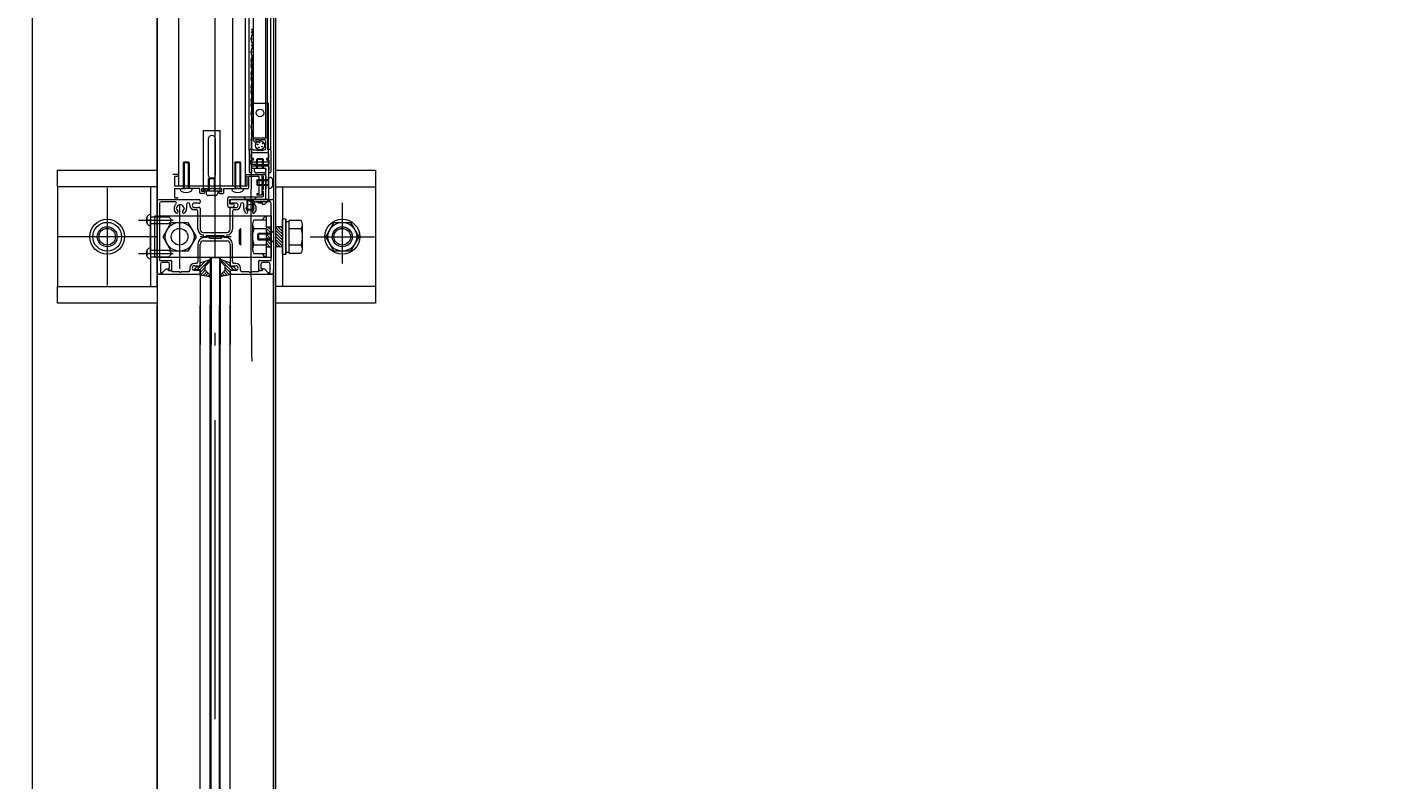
# Model space of a CAD drawing. Header units: millimetres. Extents: x -13466 to 37833, y -11727 to 34084.
# Drawn here: x 6069 to 6891, y 12111 to 12564 of the extents above; entities that cross this region are included whole.
import ezdxf

# ---------------------------------------------------------------- set-up
doc = ezdxf.new("R2010")
doc.units = ezdxf.units.MM
doc.header["$LTSCALE"] = 30
doc.header["$PDSIZE"] = 300
doc.linetypes.add('SXF_一点短鎖線', pattern=[9.25, 6, -1.5, 0.25, -1.5])
for name, color, linetype, lineweight in [('D-BMK', 2, 'SXF_一点短鎖線', 13), ('D-STR-DIM', 7, 'Continuous', 13), ('D-STR-STR1', 2, 'Continuous', 13)]:
    doc.layers.add(name, color=color, linetype=linetype, lineweight=lineweight)
doc.styles.add('MS ゴシック', font='MS Gothic.ttf')
doc.dimstyles.new('DIM-30-F', dxfattribs={"dimscale": 30, "dimtxt": 3.5, "dimasz": 2.5, "dimexe": 0, "dimexo": 2, "dimgap": 0.8, "dimtad": 1, "dimdec": 0, "dimzin": 0, "dimdsep": 46, "dimtxsty": 'MS ゴシック', "dimblk": 'OPEN', "dimcen": 0.1, "dimaunit": 1, "dimadec": 4, "dimazin": 0, "dimtfac": 1, "dimtdec": 0, "dimtmove": 2, "dimatfit": 3, "dimldrblk": 'OPEN', "dimfxl": 1, "dimtolj": 1, "dimtzin": 0, "dimlwd": -1, "dimlwe": -1, "dimarcsym": 2})

# ---------------------------------------------------------------- blocks, each defined once
blk = doc.blocks.new('_Open')
at = {"color": 0, "linetype": 'ByBlock', "lineweight": -2}
for p, q in [((-1, 0.167), (0, 0)), ((-1, -0.167), (0, 0)), ((0, 0), (-1, 0))]:
    blk.add_line(p, q, dxfattribs=at)
blk = doc.blocks.new('*D19')
at = {"layer": 'D-STR-DIM', "color": 0, "transparency": 16777216}
for p, q in [((9666.31, 12498.01), (9666.31, 12587.01)), ((9741.31, 12587.01), (9991.31, 12587.01)), ((10066.31, 12498.01), (10066.31, 12587.01))]:
    blk.add_line(p, q, dxfattribs=at)
at = {"layer": 'Defpoints', "color": 0, "transparency": 16777216}
for p in [(10066.31, 12587.01), (9666.31, 12438.01), (10066.31, 12438.01)]:
    blk.add_point(p, dxfattribs=at)
at = {"layer": 'D-STR-DIM', "color": 0, "transparency": 16777216, "xscale": 75, "yscale": 75, "zscale": 75, "rotation": 180}
blk.add_blockref('_Open', (9666.31, 12587.01), dxfattribs=at)
at = {"layer": 'D-STR-DIM', "color": 0, "transparency": 16777216, "xscale": 75, "yscale": 75, "zscale": 75}
blk.add_blockref('_Open', (10066.31, 12587.01), dxfattribs=at)
at = {"layer": 'D-STR-DIM', "color": 0, "transparency": 16777216, "insert": (9866.31, 12663.51), "char_height": 105, "width": 28854.7969, "attachment_point": 5, "style": 'MS ゴシック'}
blk.add_mtext('\\A1;400', dxfattribs=at)
blk = doc.blocks.new('*D20')
at = {"layer": 'D-STR-DIM', "color": 0, "transparency": 16777216}
for p, q in [((8743.3, 12827.45), (8769.9, 12881.24)), ((8837.13, 12848), (9599.08, 12471.25)), ((9692.9, 12491.8), (9666.31, 12438.01))]:
    blk.add_line(p, q, dxfattribs=at)
at = {"layer": 'Defpoints', "color": 0, "transparency": 16777216}
for p in [(8769.9, 12881.24), (9666.31, 12438.01), (9666.31, 12438.01)]:
    blk.add_point(p, dxfattribs=at)
at = {"layer": 'D-STR-DIM', "color": 0, "transparency": 16777216, "xscale": 75, "yscale": 75, "zscale": 75}
for p, rotation in [((8769.9, 12881.24), 153.6900675261025), ((9666.31, 12438.01), 333.6900675261025)]:
    blk.add_blockref('_Open', p, dxfattribs=dict(at, rotation=rotation))
at = {"layer": 'D-STR-DIM', "color": 0, "transparency": 16777216, "insert": (9252.01, 12728.2), "char_height": 105, "width": 46998.7126, "attachment_point": 5, "rotation": 333.69007, "style": 'MS ゴシック'}
blk.add_mtext('\\A1;R1000', dxfattribs=at)
blk = doc.blocks.new('*D44')
at = {"layer": 'D-STR-DIM', "color": 0, "transparency": 16777216}
for p, q in [((5908.26, 5273.45), (6336.04, 5273.45)), ((6336.04, 4698.45), (6336.04, 5198.45)), ((5908.26, 4623.45), (6336.04, 4623.45))]:
    blk.add_line(p, q, dxfattribs=at)
at = {"layer": 'Defpoints', "color": 0, "transparency": 16777216}
for p in [(5848.26, 5273.45), (6336.04, 5273.45), (5848.26, 4623.45)]:
    blk.add_point(p, dxfattribs=at)
at = {"layer": 'D-STR-DIM', "color": 0, "transparency": 16777216, "xscale": 75, "yscale": 75, "zscale": 75}
for p, rotation in [((6336.04, 5273.45), 90), ((6336.04, 4623.45), 270)]:
    blk.add_blockref('_Open', p, dxfattribs=dict(at, rotation=rotation))
at = {"layer": 'D-STR-DIM', "color": 0, "transparency": 16777216, "insert": (6259.54, 4948.45), "char_height": 105, "width": 22788, "attachment_point": 5, "rotation": 90, "style": 'MS ゴシック'}
blk.add_mtext('\\A1;65', dxfattribs=at)

msp = doc.modelspace()

# ---------------------------------------------------------------- linework, layer by layer
at = {"layer": 'D-BMK', "linetype": 'SXF_一点短鎖線', "lineweight": 9}
msp.add_line((6182.306, 10482.586), (6182.306, 14994.638), dxfattribs=at)
at = {"layer": 'D-STR-STR1', "linetype": 'Continuous'}
for p, q in [((6072.308, 11528.012), (6072.307, 14248.012)), ((6147.306, 14143.012), (6147.306, 11633.013)), ((6217.306, 14143.012), (6217.306, 11633.013)), ((6218.808, 11689.512), (6218.808, 14088.011)), ((6147.306, 12460.212), (6147.306, 13316.941)), ((6160.306, 13308.754), (6160.306, 12468.512)), ((6192.806, 13308.754), (6192.806, 12468.512)), ((6200.306, 13308.754), (6200.306, 12468.512)), ((6202.806, 12490.012), (6202.806, 13287.254)), ((6205.306, 12496.333), (6205.306, 13281.004)), ((6213.806, 12497.012), (6213.806, 13280.254)), ((6215.806, 12490.012), (6215.806, 13287.254)), ((6212.806, 12497.512), (6212.806, 13258.754)), ((6204.306, 12483.112), (6204.306, 12518.512)), ((6204.306, 12518.512), (6214.306, 12518.512)), ((6214.306, 12483.112), (6214.306, 12518.512)), ((6175.306, 12502.012), (6185.306, 12502.012)), ((6175.306, 12465.412), (6175.306, 12502.012)), ((6185.306, 12465.412), (6185.306, 12502.012)), ((6178.056, 12496.762), (6178.056, 12475.262)), ((6182.556, 12475.262), (6182.556, 12496.762)), ((6204.806, 12490.512), (6203.306, 12490.512)), ((6205.306, 12490.312), (6204.806, 12490.512)), ((6205.306, 12490.312), (6207.306, 12490.312)), ((6206.556, 12497.512), (6213.306, 12497.512)), ((6206.556, 12495.012), (6207.008, 12495.012)), ((6206.606, 12496.512), (6207.008, 12495.012)), ((6206.606, 12496.512), (6208.806, 12496.512)), ((6207.306, 12490.312), (6207.806, 12489.812)), ((6207.806, 12489.812), (6208.306, 12490.312)), ((6208.306, 12490.312), (6208.806, 12489.812)), ((6209.306, 12495.812), (6208.806, 12496.512)), ((6208.806, 12489.812), (6209.306, 12490.312)), ((6209.806, 12496.512), (6209.306, 12495.812)), ((6209.306, 12490.312), (6209.806, 12489.812)), ((6209.806, 12496.512), (6211.806, 12496.512)), ((6209.806, 12489.812), (6210.306, 12490.312)), ((6210.306, 12490.312), (6210.806, 12489.812)), ((6210.806, 12489.812), (6211.306, 12490.312)), ((6211.306, 12490.312), (6211.806, 12490.312)), ((6212.106, 12493.012), (6212.806, 12493.512)), ((6212.806, 12492.512), (6212.106, 12493.012)), ((6212.806, 12493.512), (6212.806, 12495.512)), ((6212.806, 12491.342), (6212.806, 12492.512)), ((6213.806, 12497.012), (6213.806, 12490.512)), ((6215.306, 12490.512), (6213.806, 12490.512)), ((6217.306, 12492.537), (6217.306, 12492.561)), ((6217.306, 12492.537), (6217.306, 12492.561)), ((6163.056, 12482.512), (6163.556, 12483.012)), ((6166.556, 12482.512), (6163.056, 12482.512)), ((6163.056, 12482.512), (6163.056, 12467.012)), ((6163.556, 12483.012), (6166.056, 12483.012)), ((6163.556, 12483.012), (6163.556, 12467.012)), ((6166.056, 12483.012), (6166.556, 12482.512)), ((6166.056, 12483.012), (6166.056, 12467.012)), ((6166.556, 12482.512), (6166.556, 12467.012)), ((6194.056, 12482.512), (6194.556, 12483.012)), ((6197.556, 12482.512), (6194.056, 12482.512)), ((6194.056, 12482.512), (6194.056, 12467.012)), ((6194.556, 12483.012), (6197.056, 12483.012)), ((6194.556, 12483.012), (6194.556, 12467.012)), ((6197.056, 12483.012), (6197.556, 12482.512)), ((6197.056, 12483.012), (6197.056, 12467.012)), ((6197.556, 12482.512), (6197.556, 12467.012)), ((6202.806, 12490.012), (6202.806, 12477.012)), ((6203.806, 12481.512), (6203.806, 12484.012)), ((6205.306, 12484.012), (6203.806, 12484.012)), ((6204.006, 12485.012), (6204.006, 12487.812)), ((6205.306, 12485.012), (6204.006, 12485.012)), ((6204.306, 12481.512), (6204.306, 12483.112)), ((6204.306, 12483.112), (6214.306, 12483.112)), ((6205.006, 12488.812), (6213.606, 12488.812)), ((6205.306, 12484.012), (6205.306, 12485.012)), ((6207.806, 12485.012), (6207.306, 12484.512)), ((6207.306, 12479.012), (6207.306, 12484.512)), ((6211.306, 12484.512), (6207.306, 12484.512)), ((6207.806, 12485.012), (6210.806, 12485.012)), ((6207.806, 12479.012), (6207.806, 12485.012)), ((6210.806, 12479.012), (6210.806, 12485.012)), ((6211.306, 12484.512), (6210.806, 12485.012)), ((6211.306, 12479.012), (6211.306, 12484.512)), ((6214.606, 12485.012), (6213.306, 12485.012)), ((6213.306, 12484.012), (6213.306, 12485.012)), ((6214.806, 12484.012), (6213.306, 12484.012)), ((6214.306, 12481.512), (6214.306, 12483.112)), ((6214.606, 12485.012), (6214.606, 12487.812)), ((6214.806, 12481.512), (6214.806, 12484.012)), ((6215.806, 12490.012), (6215.806, 12477.012)), ((6147.306, 12481.422), (6147.306, 12481.381)), ((6159.806, 12475.512), (6156.806, 12475.512)), ((6158.006, 12468.512), (6158.006, 12474.512)), ((6158.006, 12474.512), (6159.806, 12474.512)), ((6200.806, 12475.512), (6210.306, 12475.512)), ((6200.806, 12474.512), (6201.306, 12474.512)), ((6201.306, 12474.512), (6201.306, 12468.512)), ((6208.806, 12474.312), (6202.506, 12474.312)), ((6202.506, 12467.512), (6202.506, 12474.312)), ((6204.306, 12476.512), (6203.306, 12476.512)), ((6206.806, 12481.512), (6203.806, 12481.512)), ((6206.806, 12480.512), (6204.006, 12480.512)), ((6204.006, 12480.512), (6204.006, 12478.012)), ((6204.306, 12478.012), (6204.006, 12478.012)), ((6204.306, 12479.012), (6204.306, 12480.512)), ((6212.806, 12479.012), (6204.306, 12479.012)), ((6204.306, 12476.512), (6204.306, 12478.012)), ((6205.806, 12479.012), (6205.806, 12477.912)), ((6212.806, 12479.012), (6205.806, 12479.012)), ((6206.806, 12480.512), (6206.806, 12481.512)), ((6206.806, 12481.512), (6211.806, 12481.512)), ((6211.806, 12480.512), (6206.806, 12480.512)), ((6211.306, 12476.412), (6207.306, 12476.412)), ((6208.806, 12464.012), (6208.806, 12474.312)), ((6210.306, 12475.512), (6212.806, 12475.512)), ((6210.306, 12475.012), (6210.306, 12475.512)), ((6210.306, 12475.512), (6210.306, 12463.012)), ((6210.806, 12474.512), (6211.306, 12474.512)), ((6211.306, 12466.512), (6211.306, 12474.512)), ((6211.806, 12481.512), (6211.806, 12480.512)), ((6211.806, 12481.512), (6214.806, 12481.512)), ((6214.606, 12480.512), (6211.806, 12480.512)), ((6212.806, 12460.512), (6212.806, 12479.012)), ((6212.806, 12479.012), (6212.806, 12477.912)), ((6212.806, 12470.812), (6212.806, 12475.512)), ((6212.806, 12474.512), (6212.806, 12466.512)), ((6214.306, 12480.512), (6214.306, 12478.012)), ((6214.306, 12478.012), (6214.306, 12476.512)), ((6214.606, 12478.012), (6214.306, 12478.012)), ((6214.306, 12476.512), (6214.306, 12460.512)), ((6215.306, 12476.512), (6214.306, 12476.512)), ((6214.306, 12473.762), (6215.406, 12473.762)), ((6214.306, 12467.262), (6214.306, 12473.762)), ((6214.606, 12480.512), (6214.606, 12478.012)), ((6201.306, 12468.512), (6158.006, 12468.512)), ((6158.006, 12467.012), (6164.506, 12467.012)), ((6158.006, 12461.512), (6158.006, 12467.012)), ((6161.306, 12467.012), (6161.306, 12466.298)), ((6173.106, 12467.012), (6165.106, 12467.012)), ((6168.306, 12467.012), (6168.306, 12466.298)), ((6173.106, 12464.512), (6173.106, 12467.012)), ((6174.306, 12465.212), (6174.306, 12467.012)), ((6174.306, 12467.012), (6180.006, 12467.012)), ((6175.306, 12465.412), (6175.306, 12467.012)), ((6176.992, 12465.412), (6175.392, 12467.012)), ((6178.406, 12465.412), (6176.806, 12467.012)), ((6178.806, 12473.412), (6178.306, 12472.912)), ((6182.306, 12472.912), (6178.306, 12472.912)), ((6178.306, 12465.412), (6178.306, 12472.912)), ((6178.806, 12473.412), (6181.806, 12473.412)), ((6178.806, 12465.412), (6178.806, 12473.412)), ((6180.606, 12467.012), (6186.306, 12467.012)), ((6181.806, 12465.412), (6181.806, 12473.412)), ((6182.306, 12472.912), (6181.806, 12473.412)), ((6182.306, 12465.412), (6182.306, 12472.912)), ((6185.306, 12465.412), (6185.306, 12467.012)), ((6186.306, 12465.212), (6186.306, 12467.012)), ((6187.506, 12464.512), (6187.506, 12467.012)), ((6187.506, 12467.012), (6195.506, 12467.012)), ((6192.306, 12467.012), (6192.306, 12466.298)), ((6196.106, 12467.012), (6202.006, 12467.012)), ((6199.306, 12467.012), (6199.306, 12466.298)), ((6207.306, 12471.762), (6207.806, 12472.262)), ((6214.306, 12471.762), (6207.306, 12471.762)), ((6207.306, 12471.762), (6207.306, 12469.262)), ((6214.306, 12469.262), (6207.306, 12469.262)), ((6207.806, 12468.762), (6207.306, 12469.262)), ((6214.306, 12472.262), (6207.806, 12472.262)), ((6207.806, 12468.762), (6207.806, 12472.262)), ((6214.306, 12468.762), (6207.806, 12468.762)), ((6211.306, 12466.512), (6210.806, 12466.512)), ((6212.806, 12460.512), (6212.806, 12470.212)), ((6214.306, 12467.262), (6215.406, 12467.262)), ((6216.906, 12468.762), (6216.906, 12472.262)), ((6147.306, 12460.212), (6147.306, 12461.023)), ((6147.306, 12415.812), (6147.306, 12460.212)), ((6147.306, 12418.012), (6147.306, 12458.012)), ((6147.606, 12460.512), (6172.506, 12460.512)), ((6148.706, 12458.112), (6148.706, 12423.712)), ((6158.174, 12459.112), (6149.706, 12459.112)), ((6158.006, 12461.512), (6159.306, 12461.512)), ((6161.306, 12457.512), (6160.806, 12457.206)), ((6160.906, 12457.351), (6160.906, 12418.674)), ((6161.806, 12457.206), (6161.306, 12457.512)), ((6165.056, 12457.487), (6165.056, 12455.012)), ((6167.106, 12456.912), (6167.106, 12457.487)), ((6172.306, 12458.312), (6169.906, 12458.312)), ((6172.306, 12458.112), (6172.306, 12458.312)), ((6172.506, 12458.112), (6172.306, 12458.112)), ((6173.306, 12459.712), (6173.306, 12458.912)), ((6175.506, 12464.012), (6173.606, 12464.012)), ((6175.506, 12465.212), (6174.306, 12465.212)), ((6185.306, 12465.412), (6175.306, 12465.412)), ((6176.806, 12465.412), (6176.806, 12464.312)), ((6183.806, 12465.412), (6176.806, 12465.412)), ((6183.806, 12465.412), (6176.806, 12465.412)), ((6182.306, 12462.812), (6178.306, 12462.812)), ((6183.806, 12465.412), (6183.806, 12464.312)), ((6185.106, 12465.212), (6186.306, 12465.212)), ((6185.106, 12464.012), (6187.006, 12464.012)), ((6189.906, 12456.412), (6189.906, 12461.512)), ((6190.406, 12462.012), (6205.506, 12462.012)), ((6191.106, 12457.912), (6191.106, 12460.512)), ((6191.106, 12460.512), (6212.806, 12460.512)), ((6191.106, 12457.912), (6192.906, 12457.912)), ((6191.306, 12458.912), (6191.306, 12459.712)), ((6214.206, 12460.512), (6192.106, 12460.512)), ((6192.106, 12460.512), (6217.006, 12460.512)), ((6192.306, 12458.112), (6192.106, 12458.112)), ((6194.706, 12458.312), (6192.306, 12458.312)), ((6192.306, 12458.312), (6192.306, 12458.112)), ((6197.506, 12457.487), (6197.506, 12456.912)), ((6201.306, 12460.012), (6199.306, 12462.012)), ((6199.306, 12462.012), (6207.306, 12462.012)), ((6199.556, 12455.012), (6199.556, 12457.487)), ((6201.306, 12460.012), (6201.306, 12454.512)), ((6201.306, 12460.012), (6205.306, 12460.012)), ((6201.806, 12460.012), (6201.806, 12454.012)), ((6203.306, 12457.512), (6202.806, 12457.206)), ((6203.806, 12457.206), (6203.306, 12457.512)), ((6203.765, 12459.112), (6208.206, 12459.112)), ((6204.806, 12460.012), (6204.806, 12454.012)), ((6205.306, 12460.012), (6207.306, 12462.012)), ((6205.306, 12460.012), (6205.306, 12454.512)), ((6206.106, 12462.012), (6210.806, 12462.012)), ((6214.906, 12459.112), (6206.439, 12459.112)), ((6207.806, 12464.012), (6208.806, 12464.012)), ((6210.306, 12463.012), (6207.806, 12463.012)), ((6208.206, 12459.112), (6208.206, 12458.512)), ((6208.206, 12458.512), (6210.506, 12458.512)), ((6210.506, 12458.512), (6210.506, 12457.612)), ((6210.506, 12457.612), (6212.106, 12457.612)), ((6210.806, 12465.512), (6211.306, 12465.512)), ((6211.306, 12462.512), (6211.306, 12465.512)), ((6212.106, 12457.612), (6214.206, 12459.712)), ((6214.206, 12459.712), (6214.206, 12460.512)), ((6214.306, 12459.512), (6214.306, 12460.512)), ((6215.306, 12459.512), (6214.306, 12459.512)), ((6215.906, 12423.712), (6215.906, 12458.112)), ((6217.306, 12460.212), (6217.306, 12460.512)), ((6217.306, 12460.212), (6217.306, 12415.812)), ((6145.906, 12450.512), (6215.906, 12450.512)), ((6145.906, 12425.512), (6145.906, 12450.512)), ((6156.306, 12448.012), (6154.306, 12450.012)), ((6159.113, 12455.512), (6158.806, 12455.012)), ((6158.806, 12455.012), (6159.113, 12454.512)), ((6163.806, 12455.012), (6163.5, 12455.512)), ((6163.5, 12454.512), (6163.806, 12455.012)), ((6169.906, 12455.512), (6172.306, 12455.512)), ((6171.106, 12454.112), (6169.906, 12454.112)), ((6171.906, 12442.512), (6171.906, 12453.312)), ((6172.306, 12455.512), (6172.306, 12455.712)), ((6172.306, 12455.712), (6172.506, 12455.712)), ((6173.306, 12454.912), (6173.306, 12442.512)), ((6190.406, 12455.912), (6192.906, 12455.912)), ((6191.306, 12442.512), (6191.306, 12454.912)), ((6192.106, 12455.712), (6192.306, 12455.712)), ((6192.306, 12455.712), (6192.306, 12455.512)), ((6192.306, 12455.512), (6194.706, 12455.512)), ((6192.706, 12453.312), (6192.706, 12442.512)), ((6194.706, 12454.112), (6193.506, 12454.112)), ((6201.113, 12455.512), (6200.806, 12455.012)), ((6200.806, 12455.012), (6201.113, 12454.512)), ((6201.306, 12454.512), (6201.806, 12454.012)), ((6201.306, 12454.512), (6205.306, 12454.512)), ((6204.806, 12454.012), (6201.806, 12454.012)), ((6204.806, 12454.012), (6205.306, 12454.512)), ((6205.806, 12455.012), (6205.5, 12455.512)), ((6205.5, 12454.512), (6205.806, 12455.012)), ((6212.906, 12450.512), (6212.906, 12425.512)), ((6215.906, 12450.512), (6215.906, 12425.512)), ((6150.906, 12438.012), (6155.906, 12446.673)), ((6156.306, 12448.012), (6154.306, 12446.012)), ((6155.906, 12446.673), (6165.906, 12446.673)), ((6165.906, 12446.673), (6170.906, 12438.012)), ((6197.806, 12443.012), (6196.806, 12442.012)), ((6196.806, 12442.012), (6196.806, 12434.012)), ((6197.806, 12433.012), (6197.806, 12443.012)), ((6204.781, 12445.512), (6204.781, 12430.512)), ((6212.906, 12448.012), (6205.639, 12448.012)), ((6205.639, 12443.012), (6212.906, 12443.012)), ((6212.906, 12448.012), (6212.906, 12428.012)), ((6212.906, 12444.012), (6215.906, 12444.012)), ((6212.906, 12443.198), (6215.906, 12440.198)), ((6212.906, 12441.43), (6215.906, 12438.43)), ((6213.86, 12444.012), (6215.906, 12441.966)), ((6215.628, 12444.012), (6215.906, 12443.734)), ((6217.306, 12441.512), (6215.806, 12440.012)), ((6217.306, 12441.512), (6217.306, 12434.512)), ((6155.906, 12429.352), (6150.906, 12438.012)), ((6170.906, 12438.012), (6165.906, 12429.352)), ((6171.906, 12433.512), (6171.906, 12422.912)), ((6173.306, 12421.112), (6173.306, 12433.512)), ((6173.306, 12421.112), (6173.306, 12433.512)), ((6191.96, 12438.012), (6173.309, 12438.012)), ((6175.306, 12440.512), (6181.848, 12440.512)), ((6175.306, 12437.512), (6175.306, 12439.112)), ((6176.806, 12437.512), (6175.306, 12437.512)), ((6175.306, 12435.512), (6181.848, 12435.512)), ((6177.306, 12437.512), (6175.906, 12437.512)), ((6182.306, 12438.512), (6176.806, 12438.512)), ((6176.806, 12438.512), (6176.806, 12437.512)), ((6178.806, 12437.812), (6177.306, 12437.812)), ((6177.306, 12437.812), (6177.306, 12437.512)), ((6178.806, 12436.912), (6178.806, 12437.812)), ((6185.806, 12436.912), (6178.806, 12436.912)), ((6187.806, 12438.512), (6182.306, 12438.512)), ((6182.765, 12440.512), (6189.306, 12440.512)), ((6182.765, 12435.512), (6189.306, 12435.512)), ((6187.306, 12437.812), (6185.806, 12437.812)), ((6185.806, 12437.812), (6185.806, 12436.912)), ((6187.306, 12437.512), (6187.306, 12437.812)), ((6188.706, 12437.512), (6187.306, 12437.512)), ((6187.806, 12437.512), (6187.806, 12438.512)), ((6189.306, 12437.512), (6187.806, 12437.512)), ((6189.306, 12439.112), (6189.306, 12437.512)), ((6191.306, 12433.512), (6191.306, 12421.112)), ((6191.306, 12433.512), (6191.306, 12421.112)), ((6192.706, 12422.912), (6192.706, 12433.512)), ((6196.806, 12434.012), (6197.806, 12433.012)), ((6212.906, 12433.012), (6205.639, 12433.012)), ((6207.806, 12439.512), (6207.806, 12436.512)), ((6215.806, 12439.512), (6207.806, 12439.512)), ((6215.806, 12436.512), (6207.806, 12436.512)), ((6208.409, 12440.012), (6207.909, 12439.512)), ((6207.909, 12436.512), (6208.409, 12436.012)), ((6208.306, 12440.012), (6208.306, 12436.012)), ((6215.806, 12440.012), (6208.409, 12440.012)), ((6215.806, 12436.012), (6208.409, 12436.012)), ((6215.906, 12440.012), (6212.906, 12440.012)), ((6212.906, 12439.663), (6214.557, 12438.012)), ((6212.906, 12437.895), (6215.906, 12434.895)), ((6212.906, 12436.127), (6215.906, 12433.127)), ((6215.906, 12436.012), (6212.906, 12436.012)), ((6212.906, 12434.359), (6215.253, 12432.012)), ((6214.557, 12438.012), (6215.906, 12436.663)), ((6215.806, 12440.012), (6215.806, 12436.012)), ((6217.306, 12434.512), (6215.806, 12436.012)), ((6215.906, 12425.512), (6145.906, 12425.512)), ((6156.306, 12428.012), (6154.306, 12430.012)), ((6156.306, 12428.012), (6154.306, 12426.012)), ((6165.906, 12429.352), (6155.906, 12429.352)), ((6179.306, 12425.512), (6185.306, 12425.512)), ((6179.306, 12425.512), (6179.306, 12373.207)), ((6179.806, 12425.512), (6179.806, 12373.207)), ((6184.806, 12425.512), (6184.806, 12373.207)), ((6185.306, 12425.512), (6185.306, 12373.207)), ((6205.639, 12428.012), (6212.906, 12428.012)), ((6212.906, 12432.591), (6213.486, 12432.012)), ((6212.906, 12432.012), (6215.906, 12432.012)), ((6148.706, 12423.712), (6155.706, 12423.712)), ((6149.306, 12421.512), (6149.306, 12416.512)), ((6149.306, 12416.512), (6150.306, 12416.512)), ((6153.806, 12422.512), (6150.306, 12422.512)), ((6150.306, 12416.512), (6150.306, 12415.512)), ((6152.506, 12418.412), (6150.406, 12416.312)), ((6150.406, 12416.312), (6150.406, 12415.512)), ((6154.106, 12418.412), (6152.506, 12418.412)), ((6154.106, 12417.512), (6154.106, 12418.412)), ((6156.406, 12417.512), (6154.106, 12417.512)), ((6154.306, 12417.612), (6154.306, 12419.112)), ((6154.306, 12419.112), (6154.806, 12419.112)), ((6155.706, 12417.612), (6154.306, 12417.612)), ((6154.806, 12419.112), (6154.806, 12421.512)), ((6156.006, 12423.412), (6156.006, 12417.912)), ((6156.406, 12416.912), (6156.406, 12417.512)), ((6160.848, 12416.912), (6156.406, 12416.912)), ((6166.106, 12416.912), (6161.765, 12416.912)), ((6167.106, 12419.112), (6167.106, 12417.912)), ((6169.498, 12418.069), (6171.256, 12419.827)), ((6173.306, 12418.062), (6169.507, 12418.062)), ((6170.906, 12421.912), (6169.906, 12421.912)), ((6169.906, 12420.512), (6172.306, 12420.512)), ((6169.906, 12420.512), (6172.306, 12420.512)), ((6172.306, 12417.712), (6169.906, 12417.712)), ((6172.306, 12417.712), (6169.906, 12417.712)), ((6170.623, 12419.827), (6173.306, 12419.827)), ((6171.259, 12418.062), (6173.024, 12419.827)), ((6172.306, 12420.512), (6172.306, 12420.312)), ((6172.306, 12420.512), (6172.306, 12420.312)), ((6172.306, 12420.312), (6172.506, 12420.312)), ((6172.306, 12420.312), (6172.506, 12420.312)), ((6172.506, 12417.912), (6172.306, 12417.912)), ((6172.306, 12417.912), (6172.306, 12417.712)), ((6172.506, 12417.912), (6172.306, 12417.912)), ((6172.306, 12417.912), (6172.306, 12417.712)), ((6173.027, 12418.062), (6179, 12424.035)), ((6173.306, 12422.308), (6178.652, 12424.049)), ((6173.306, 12420.109), (6176.567, 12423.37)), ((6173.306, 12421.877), (6173.946, 12422.516)), ((6173.306, 12419.827), (6173.306, 12422.308)), ((6173.306, 12416.574), (6176.306, 12419.574)), ((6173.306, 12418.062), (6173.306, 12415.512)), ((6173.306, 12416.312), (6173.306, 12417.112)), ((6173.306, 12416.312), (6173.306, 12417.112)), ((6173.306, 12416.312), (6173.306, 12373.207)), ((6174.013, 12415.512), (6176.324, 12417.823)), ((6175.781, 12415.512), (6177.175, 12416.907)), ((6176.306, 12417.953), (6176.306, 12420.172)), ((6179.306, 12423.262), (6176.46, 12420.533)), ((6179.306, 12414.862), (6176.46, 12417.592)), ((6179.306, 12423.574), (6179.306, 12423.262)), ((6185.306, 12423.574), (6185.306, 12423.262)), ((6185.306, 12423.262), (6188.153, 12420.533)), ((6185.306, 12414.862), (6188.153, 12417.592)), ((6191.586, 12418.062), (6185.613, 12424.035)), ((6191.306, 12422.308), (6185.961, 12424.049)), ((6188.832, 12415.512), (6187.438, 12416.907)), ((6191.306, 12420.109), (6188.046, 12423.37)), ((6190.6, 12415.512), (6188.289, 12417.823)), ((6188.306, 12417.953), (6188.306, 12420.172)), ((6191.306, 12416.574), (6188.306, 12419.574)), ((6191.306, 12421.877), (6190.667, 12422.516)), ((6191.306, 12419.827), (6191.306, 12422.308)), ((6193.99, 12419.827), (6191.306, 12419.827)), ((6191.306, 12418.062), (6191.306, 12415.512)), ((6191.306, 12418.062), (6195.106, 12418.062)), ((6191.306, 12417.112), (6191.306, 12416.312)), ((6191.306, 12417.112), (6191.306, 12416.312)), ((6191.306, 12416.312), (6191.306, 12373.207)), ((6193.353, 12418.062), (6191.589, 12419.827)), ((6192.106, 12420.312), (6192.306, 12420.312)), ((6192.106, 12420.312), (6192.306, 12420.312)), ((6192.306, 12417.912), (6192.106, 12417.912)), ((6192.306, 12417.912), (6192.106, 12417.912)), ((6192.306, 12420.312), (6192.306, 12420.512)), ((6192.306, 12420.512), (6194.706, 12420.512)), ((6192.306, 12420.312), (6192.306, 12420.512)), ((6192.306, 12420.512), (6194.706, 12420.512)), ((6192.306, 12417.712), (6192.306, 12417.912)), ((6192.306, 12417.712), (6192.306, 12417.912)), ((6194.706, 12417.712), (6192.306, 12417.712)), ((6194.706, 12417.712), (6192.306, 12417.712)), ((6195.115, 12418.069), (6193.356, 12419.827)), ((6194.706, 12421.912), (6193.706, 12421.912)), ((6197.506, 12417.912), (6197.506, 12419.112)), ((6202.848, 12416.912), (6198.506, 12416.912)), ((6208.206, 12416.912), (6203.765, 12416.912)), ((6210.506, 12417.512), (6208.206, 12417.512)), ((6208.206, 12417.512), (6208.206, 12416.912)), ((6208.606, 12417.912), (6208.606, 12423.412)), ((6208.906, 12423.712), (6215.906, 12423.712)), ((6210.306, 12417.612), (6208.906, 12417.612)), ((6209.806, 12421.512), (6209.806, 12419.112)), ((6209.806, 12419.112), (6210.306, 12419.112)), ((6210.306, 12419.112), (6210.306, 12417.612)), ((6212.106, 12418.412), (6210.506, 12418.412)), ((6210.506, 12418.412), (6210.506, 12417.512)), ((6214.306, 12422.512), (6210.806, 12422.512)), ((6214.206, 12416.312), (6212.106, 12418.412)), ((6214.206, 12415.512), (6214.206, 12416.312)), ((6214.306, 12415.512), (6214.306, 12416.512)), ((6214.306, 12416.512), (6215.306, 12416.512)), ((6215.306, 12416.512), (6215.306, 12421.512)), ((6217.307, 12418.012), (6217.307, 11673.012)), ((6217.307, 11682.712), (6217.307, 12418.012)), ((6147.306, 12415.812), (6147.306, 12373.207)), ((6150.306, 12415.512), (6147.606, 12415.512)), ((6147.606, 12415.512), (6172.506, 12415.512)), ((6150.406, 12415.512), (6172.506, 12415.512)), ((6172.306, 12415.512), (6173.306, 12415.512)), ((6172.47, 12415.205), (6178.656, 12414.067)), ((6173.514, 12415.013), (6174.013, 12415.512)), ((6175.007, 12414.738), (6175.781, 12415.512)), ((6176.5, 12414.464), (6177.548, 12415.512)), ((6177.548, 12415.512), (6178.077, 12416.041)), ((6177.993, 12414.189), (6178.98, 12415.176)), ((6179.306, 12414.544), (6179.306, 12414.862)), ((6186.62, 12414.189), (6185.633, 12415.176)), ((6192.143, 12415.205), (6185.956, 12414.067)), ((6187.065, 12415.512), (6186.536, 12416.041)), ((6188.113, 12414.464), (6187.065, 12415.512)), ((6189.606, 12414.738), (6188.832, 12415.512)), ((6191.099, 12415.013), (6190.6, 12415.512)), ((6192.306, 12415.512), (6191.306, 12415.512)), ((6192.106, 12415.512), (6214.206, 12415.512)), ((6192.106, 12415.512), (6217.006, 12415.512)), ((6217.006, 12415.512), (6214.306, 12415.512)), ((6217.306, 12415.812), (6217.306, 12373.207)), ((6147.306, 12394.602), (6147.306, 12394.643)), ((6147.307, 11682.712), (6147.307, 12396.581)), ((6173.307, 11682.212), (6173.307, 12396.581)), ((6179.307, 11673.012), (6179.307, 12396.581)), ((6179.807, 11673.012), (6179.807, 12396.581)), ((6184.807, 11673.012), (6184.807, 12396.581)), ((6185.307, 11673.012), (6185.307, 12396.581)), ((6191.307, 11682.212), (6191.307, 12396.581)), ((6217.306, 12386.942), (6217.306, 12386.934)), ((6218.807, 11741.081), (6218.807, 12390.14)), ((6218.807, 11741.081), (6218.807, 12390.14)), ((6218.807, 11749.512), (6218.807, 12365.537))]:
    msp.add_line(p, q, dxfattribs=at)
at = {"layer": 'D-STR-STR1', "linetype": 'Continuous', "lineweight": 9}
for p, q in [((6087.306, 12468.012), (6087.306, 12478.012)), ((6087.306, 12478.012), (6147.306, 12478.012)), ((6147.306, 12478.012), (6147.306, 12398.012)), ((6218.806, 12468.012), (6218.806, 12478.012)), ((6218.806, 12478.012), (6278.806, 12478.012)), ((6278.806, 12478.012), (6278.806, 12468.012)), ((6147.306, 12468.012), (6087.306, 12468.012)), ((6087.306, 12468.012), (6087.306, 12408.012)), ((6117.306, 12467.351), (6117.306, 12408.674)), ((6143.306, 12468.012), (6143.306, 12408.012)), ((6147.306, 12408.012), (6147.306, 12468.012)), ((6218.806, 12468.012), (6278.806, 12468.012)), ((6218.806, 12408.012), (6218.806, 12468.012)), ((6222.806, 12468.012), (6222.806, 12408.012)), ((6278.806, 12468.012), (6278.806, 12408.012)), ((6147.306, 12460.212), (6147.306, 12415.812)), ((6258.806, 12458.504), (6258.806, 12421.88)), ((6143.306, 12451.512), (6143.306, 12444.512)), ((6143.306, 12451.012), (6143.306, 12445.012)), ((6143.306, 12450.012), (6154.306, 12450.012)), ((6156.306, 12448.012), (6154.306, 12450.012)), ((6136.198, 12448.012), (6156.985, 12448.012)), ((6143.306, 12427.512), (6143.306, 12448.512)), ((6143.306, 12446.012), (6154.306, 12446.012)), ((6156.306, 12448.012), (6154.306, 12446.012)), ((6222.806, 12444.012), (6218.806, 12444.012)), ((6218.806, 12443.486), (6219.28, 12443.012)), ((6218.806, 12441.718), (6222.512, 12438.012)), ((6219.28, 12443.012), (6220.28, 12442.012)), ((6220.048, 12444.012), (6221.048, 12443.012)), ((6220.28, 12442.012), (6222.806, 12439.486)), ((6221.048, 12443.012), (6222.048, 12442.012)), ((6221.816, 12444.012), (6222.806, 12443.021)), ((6222.048, 12442.012), (6222.806, 12441.254)), ((6224.806, 12448.512), (6222.806, 12448.512)), ((6222.806, 12427.512), (6222.806, 12448.512)), ((6224.806, 12427.512), (6224.806, 12448.512)), ((6224.806, 12448.512), (6224.806, 12427.512)), ((6224.806, 12428.212), (6224.806, 12447.812)), ((6224.806, 12447.212), (6226.806, 12447.212)), ((6224.806, 12428.812), (6224.806, 12447.212)), ((6234.074, 12447.812), (6226.806, 12447.812)), ((6226.806, 12428.212), (6226.806, 12447.812)), ((6226.806, 12443.012), (6234.074, 12443.012)), ((6234.931, 12430.512), (6234.931, 12445.512)), ((6248.806, 12438.012), (6253.806, 12446.673)), ((6253.806, 12446.673), (6263.806, 12446.673)), ((6263.806, 12446.673), (6268.806, 12438.012)), ((6136.645, 12438.012), (6087.968, 12438.012)), ((6147.306, 12438.012), (6089.979, 12438.012)), ((6218.806, 12439.95), (6220.744, 12438.012)), ((6218.806, 12438.183), (6218.977, 12438.012)), ((6218.806, 12436.415), (6221.209, 12434.012)), ((6218.806, 12434.647), (6219.441, 12434.012)), ((6218.806, 12432.879), (6219.673, 12432.012)), ((6218.977, 12438.012), (6222.806, 12434.183)), ((6219.441, 12434.012), (6220.441, 12433.012)), ((6220.441, 12433.012), (6221.441, 12432.012)), ((6220.744, 12438.012), (6222.806, 12435.95)), ((6221.209, 12434.012), (6222.209, 12433.012)), ((6222.209, 12433.012), (6222.806, 12432.415)), ((6222.512, 12438.012), (6222.806, 12437.718)), ((6234.074, 12433.012), (6226.806, 12433.012)), ((6239.468, 12438.012), (6278.145, 12438.012)), ((6253.806, 12429.352), (6248.806, 12438.012)), ((6268.806, 12438.012), (6263.806, 12429.352)), ((6136.198, 12428.012), (6156.985, 12428.012)), ((6143.306, 12431.512), (6143.306, 12424.512)), ((6143.306, 12431.012), (6143.306, 12425.012)), ((6143.306, 12430.012), (6154.306, 12430.012)), ((6143.306, 12426.012), (6154.306, 12426.012)), ((6156.306, 12428.012), (6154.306, 12430.012)), ((6156.306, 12428.012), (6154.306, 12426.012)), ((6222.806, 12432.012), (6218.806, 12432.012)), ((6222.806, 12427.512), (6224.806, 12427.512)), ((6224.806, 12428.812), (6226.806, 12428.812)), ((6226.806, 12428.212), (6234.074, 12428.212)), ((6263.806, 12429.352), (6253.806, 12429.352)), ((6087.306, 12408.012), (6147.306, 12408.012)), ((6087.306, 12398.012), (6087.306, 12408.012)), ((6278.806, 12408.012), (6218.806, 12408.012)), ((6218.806, 12398.012), (6218.806, 12408.012)), ((6278.806, 12408.012), (6278.806, 12398.012)), ((6147.306, 12398.012), (6087.306, 12398.012)), ((6278.806, 12398.012), (6218.806, 12398.012))]:
    msp.add_line(p, q, dxfattribs=at)
at = {"layer": 'D-STR-STR1', "linetype": 'Continuous'}
for centre, radius in [((6204.306, 12561.182), 0.2), ((6204.306, 12557.182), 0.2), ((6204.306, 12553.182), 0.2), ((6204.306, 12549.182), 0.2), ((6204.306, 12545.182), 0.2), ((6204.306, 12544.182), 0.2), ((6204.306, 12541.182), 0.2), ((6204.306, 12540.182), 0.2), ((6204.306, 12537.182), 0.2), ((6204.306, 12536.182), 0.2), ((6204.306, 12533.182), 0.2), ((6204.306, 12532.182), 0.2), ((6204.306, 12529.182), 0.2), ((6204.306, 12528.182), 0.2), ((6204.306, 12525.182), 0.2), ((6204.306, 12524.182), 0.2), ((6204.306, 12521.182), 0.2), ((6204.306, 12520.182), 0.2), ((6204.306, 12517.182), 0.2), ((6204.306, 12516.182), 0.2), ((6204.306, 12513.182), 0.2), ((6204.306, 12512.182), 0.2), ((6204.306, 12508.182), 0.2), ((6209.306, 12512.512), 2.25), ((6204.306, 12504.182), 0.2), ((6204.306, 12504.182), 0.2), ((6204.306, 12500.182), 0.2), ((6204.306, 12496.182), 0.2), ((6209.262, 12493.017), 2.75), ((6207.732, 12493.527), 0.2), ((6208.582, 12491.771), 0.2), ((6208.922, 12494.773), 0.2), ((6210.395, 12492.281), 0.2), ((6210.848, 12494.15), 0.2), ((6160.906, 12438.012), 8.66), ((6160.906, 12438.012), 5)]:
    msp.add_circle(centre, radius, dxfattribs=at)
at = {"layer": 'D-STR-STR1', "linetype": 'Continuous', "lineweight": 9}
for centre, radius in [((6117.306, 12438.012), 10.5), ((6117.306, 12438.012), 8.66), ((6117.306, 12438.012), 6), ((6117.306, 12438.012), 5), ((6258.806, 12438.012), 10.5), ((6258.806, 12438.012), 8.66), ((6258.806, 12438.012), 6), ((6258.806, 12438.012), 5)]:
    msp.add_circle(centre, radius, dxfattribs=at)
at = {"layer": 'D-STR-STR1', "linetype": 'Continuous'}
for centre, radius, start, end in [((6208.056, 12557.182), 4.25, 151.927513, 208.072487), ((6200.556, 12561.182), 4.25, 331.927513, 28.072487), ((6208.056, 12549.182), 4.25, 151.927513, 208.072487), ((6200.556, 12553.182), 4.25, 331.927513, 28.072487), ((6208.056, 12544.182), 4.25, 151.927513, 208.072487), ((6208.056, 12541.182), 4.25, 151.927513, 208.072487), ((6200.556, 12545.182), 4.25, 331.927513, 28.072487), ((6200.556, 12540.182), 4.25, 331.927513, 28.072487), ((6208.056, 12536.182), 4.25, 151.927513, 208.072487), ((6208.056, 12533.182), 4.25, 151.927513, 208.072487), ((6200.556, 12537.182), 4.25, 331.927513, 28.072487), ((6200.556, 12532.182), 4.25, 331.927513, 28.072487), ((6208.056, 12528.182), 4.25, 151.927513, 208.072487), ((6208.056, 12525.182), 4.25, 151.927513, 208.072487), ((6200.556, 12529.182), 4.25, 331.927513, 28.072487), ((6200.556, 12524.182), 4.25, 331.927513, 28.072487), ((6200.556, 12521.182), 4.25, 331.927513, 28.072487), ((6208.056, 12520.182), 4.25, 151.927513, 208.072487), ((6208.056, 12517.182), 4.25, 151.927513, 208.072487), ((12133.056, 12440.182), 5929.25, 179.2559094, 180.7440906), ((6200.556, 12516.182), 4.25, 331.927513, 28.072487), ((6200.556, 12513.182), 4.25, 331.927513, 28.072487), ((6208.056, 12512.182), 4.25, 151.927513, 208.072487), ((6200.556, 12508.182), 4.25, 331.927513, 28.072487), ((6180.306, 12496.762), 2.25, 90, 180), ((6180.306, 12496.762), 2.25, 0, 90), ((6208.056, 12504.182), 4.25, 151.927513, 208.072487), ((6200.556, 12500.182), 4.25, 331.927513, 28.072487), ((6203.306, 12490.012), 0.5, 90, 180), ((6208.056, 12496.182), 4.25, 151.927513, 208.072487), ((6206.556, 12496.262), 1.25, 90, 270), ((6211.806, 12495.512), 1, 0, 90), ((6211.806, 12491.312), 1, 270, 0), ((6213.306, 12497.012), 0.5, 0, 90), ((6215.306, 12490.012), 0.5, 0, 90), ((6205.006, 12487.812), 1, 90, 180), ((6213.606, 12487.812), 1, 0, 90), ((6159.806, 12475.012), 0.5, 270, 90), ((6180.306, 12475.262), 2.25, 180, 270), ((6180.306, 12475.262), 2.25, 180, 270), ((6180.306, 12475.262), 2.25, 270, 0), ((6200.806, 12475.012), 0.5, 90, 270), ((6203.306, 12477.012), 0.5, 180, 270), ((6207.306, 12477.912), 1.5, 180, 270), ((6210.806, 12475.012), 0.5, 180, 270), ((6211.306, 12477.912), 1.5, 270, 0), ((6215.306, 12477.012), 0.5, 270, 0), ((6215.406, 12472.262), 1.5, 0, 90), ((6162.306, 12466.298), 1, 180, 243.6122), ((6164.806, 12467.012), 0.3, 0, 180), ((6167.306, 12466.298), 1, 296.3878, 0), ((6180.306, 12467.012), 0.3, 0, 180), ((6193.306, 12466.298), 1, 180, 243.6122), ((6195.806, 12467.012), 0.3, 0, 180), ((6198.306, 12466.298), 1, 296.3878, 0), ((6202.006, 12467.512), 0.5, 270, 0), ((6210.806, 12466.012), 0.5, 90, 270), ((6212.806, 12470.512), 0.3, 90, 270), ((6215.406, 12468.762), 1.5, 270, 0), ((6147.606, 12460.212), 0.3, 90, 180), ((6149.706, 12458.112), 1, 90, 180), ((6161.306, 12455.012), 3.75, 133.508293, 225.522488), ((6158.174, 12458.312), 0.8, 313.508293, 90), ((6159.306, 12461.012), 0.5, 270, 90), ((6164.806, 12471.337), 6.625, 243.6122, 296.3878), ((6166.081, 12457.487), 1.025, 0, 180), ((6169.906, 12456.912), 1.4, 90, 270), ((6172.506, 12459.712), 0.8, 0, 90), ((6172.506, 12458.912), 0.8, 270, 0), ((6173.606, 12464.512), 0.5, 180, 270), ((6175.506, 12464.612), 0.6, 270, 90), ((6178.306, 12464.312), 1.5, 180, 270), ((6182.306, 12464.312), 1.5, 270, 0), ((6185.106, 12464.612), 0.6, 90, 270), ((6187.006, 12464.512), 0.5, 270, 0), ((6190.406, 12461.512), 0.5, 90, 180), ((6192.106, 12459.712), 0.8, 90, 180), ((6192.106, 12458.912), 0.8, 180, 270), ((6195.806, 12471.337), 6.625, 243.6122, 296.3878), ((6192.906, 12456.912), 1, 270, 90), ((6194.706, 12456.912), 1.4, 270, 90), ((6198.531, 12457.487), 1.025, 0, 180), ((6203.306, 12458.912), 0.5, 23.578178, 156.421822), ((6203.306, 12462.012), 0.3, 180, 0), ((6206.439, 12458.312), 0.8, 90, 226.491707), ((6203.306, 12455.012), 3.75, 314.477512, 46.491707), ((6207.806, 12463.512), 0.5, 90, 270), ((6210.806, 12462.512), 0.5, 270, 0), ((6214.906, 12458.112), 1, 0, 90), ((6217.006, 12460.212), 0.3, 0, 90), ((6159.205, 12452.872), 0.75, 225.522488, 45.522488), ((6161.306, 12455.012), 2.25, 102.839588, 167.160412), ((6161.306, 12455.012), 2.25, 192.839588, 225.522488), ((6161.306, 12455.012), 2.25, 12.839588, 77.160412), ((6163.408, 12452.872), 0.75, 134.477512, 314.477512), ((6161.306, 12455.012), 2.25, 314.477512, 347.160412), ((6161.306, 12455.012), 3.75, 314.477512, 0), ((6169.906, 12456.912), 2.8, 180, 270), ((6171.106, 12453.312), 0.8, 0, 90), ((6172.506, 12454.912), 0.8, 0, 90), ((6190.406, 12456.412), 0.5, 180, 270), ((6192.106, 12454.912), 0.8, 90, 180), ((6193.506, 12453.312), 0.8, 90, 180), ((6194.706, 12456.912), 2.8, 270, 0), ((6203.306, 12455.012), 3.75, 180, 225.522488), ((6201.205, 12452.872), 0.75, 225.522488, 45.522488), ((6203.306, 12455.012), 2.25, 102.839588, 167.160412), ((6203.306, 12455.012), 2.25, 192.839588, 225.522488), ((6203.306, 12455.012), 2.25, 12.839588, 77.160412), ((6205.408, 12452.872), 0.75, 134.477512, 314.477512), ((6203.306, 12455.012), 2.25, 314.477512, 347.160412), ((6212.906, 12448.012), 2, 90, 180), ((6175.306, 12442.512), 3.4, 180, 270), ((6175.306, 12442.512), 2, 180, 270), ((6189.306, 12442.512), 3.4, 270, 0), ((6189.306, 12442.512), 2, 270, 0), ((6208.853, 12445.512), 4.072, 142.121121, 217.878879), ((6219.781, 12438.012), 15, 160.528779, 199.471221), ((6175.906, 12433.512), 4, 90, 180), ((6175.306, 12433.512), 2, 90, 180), ((6182.306, 12440.712), 0.5, 203.578178, 336.421822), ((6182.306, 12435.312), 0.5, 90, 156.421822), ((6182.306, 12435.312), 0.5, 23.578178, 90), ((6188.706, 12433.512), 4, 0, 90), ((6189.306, 12433.512), 2, 0, 90), ((6208.853, 12430.512), 4.072, 142.121121, 217.878879), ((6212.906, 12428.012), 2, 180, 270), ((6150.306, 12421.512), 1, 90, 180), ((6153.806, 12421.512), 1, 0, 90), ((6155.706, 12423.412), 0.3, 0, 90), ((6155.706, 12417.912), 0.3, 270, 0), ((6161.306, 12417.112), 0.5, 203.578178, 336.421822), ((6166.106, 12417.912), 1, 270, 0), ((6169.906, 12419.112), 2.8, 90, 180), ((6169.906, 12419.112), 1.4, 90, 270), ((6170.906, 12422.912), 1, 270, 0), ((6172.506, 12421.112), 0.8, 270, 0), ((6172.506, 12421.112), 0.8, 270, 0), ((6172.506, 12417.112), 0.8, 0, 90), ((6172.506, 12417.112), 0.8, 0, 90), ((6172.506, 12416.312), 0.8, 270, 0), ((6172.506, 12416.312), 0.8, 270, 0), ((6176.806, 12420.172), 0.5, 133.802845, 180), ((6176.806, 12417.953), 0.5, 180, 226.197155), ((6178.806, 12423.574), 0.5, 0, 108.040314), ((6185.806, 12423.574), 0.5, 71.959686, 180), ((6187.806, 12420.172), 0.5, 0, 46.197155), ((6187.806, 12417.953), 0.5, 313.802845, 0), ((6192.106, 12421.112), 0.8, 180, 270), ((6192.106, 12421.112), 0.8, 180, 270), ((6192.106, 12417.112), 0.8, 90, 180), ((6192.106, 12417.112), 0.8, 90, 180), ((6192.106, 12416.312), 0.8, 180, 270), ((6192.106, 12416.312), 0.8, 180, 270), ((6193.706, 12422.912), 1, 180, 270), ((6194.706, 12419.112), 2.8, 0, 90), ((6194.706, 12419.112), 1.4, 270, 90), ((6198.506, 12417.912), 1, 180, 270), ((6203.306, 12417.112), 0.5, 203.578178, 336.421822), ((6208.906, 12423.412), 0.3, 90, 180), ((6208.906, 12417.912), 0.3, 180, 270), ((6210.806, 12421.512), 1, 90, 180), ((6214.306, 12421.512), 1, 0, 90), ((6147.606, 12415.812), 0.3, 180, 270), ((6178.806, 12414.544), 0.5, 252.54523, 0), ((6185.806, 12414.544), 0.5, 180, 287.45477), ((6217.006, 12415.812), 0.3, 270, 0)]:
    msp.add_arc(centre, radius, start, end, dxfattribs=at)
at = {"layer": 'D-STR-STR1', "linetype": 'Continuous', "lineweight": 9}
for centre, radius, start, end in [((6144.362, 12448.012), 3.656, 106.785848, 253.214152), ((6142.886, 12449.453), 1.778, 171.452779, 234.120772), ((6142.75, 12446.652), 1.635, 123.655992, 195.028049), ((6231.145, 12445.412), 3.786, 320.661802, 39.338198), ((6219.931, 12438.012), 15, 340.528779, 19.471221), ((6231.145, 12430.612), 3.786, 320.661802, 39.338198), ((6144.362, 12428.012), 3.656, 106.785848, 253.214152), ((6142.886, 12429.453), 1.778, 171.452779, 234.120772), ((6142.75, 12426.652), 1.635, 123.655992, 195.028049)]:
    msp.add_arc(centre, radius, start, end, dxfattribs=at)

# ---------------------------------------------------------------- dimensions: what is measured, and where the dimension line sits
at = {"layer": 'D-STR-DIM'}
for base, p1, p2, angle, text, picture, middle in [((9666.306, 12438.012), (8769.897, 12881.239), (9666.306, 12438.012), 333.690068, 'R<>', '*D20', (9252.008, 12728.201)), ((6336.042, 5273.454), (5848.26, 4623.454), (5848.26, 5273.454), 90, '65', '*D44', (6259.542, 4948.454))]:
    dim = msp.add_linear_dim(base=base, p1=p1, p2=p2, angle=angle, text=text, dimstyle='DIM-30-F', dxfattribs=at)
    dim.commit()
    dim.dimension.update_dxf_attribs({"geometry": picture, "text_midpoint": middle})
dim = msp.add_linear_dim(base=(10066.306, 12587.012), p1=(9666.306, 12438.012), p2=(10066.306, 12438.012), dimstyle='DIM-30-F', dxfattribs=at)
dim.commit()
dim.dimension.update_dxf_attribs({"geometry": '*D19', "text_midpoint": (9866.306, 12663.512)})

doc.saveas('drawing.dxf')
